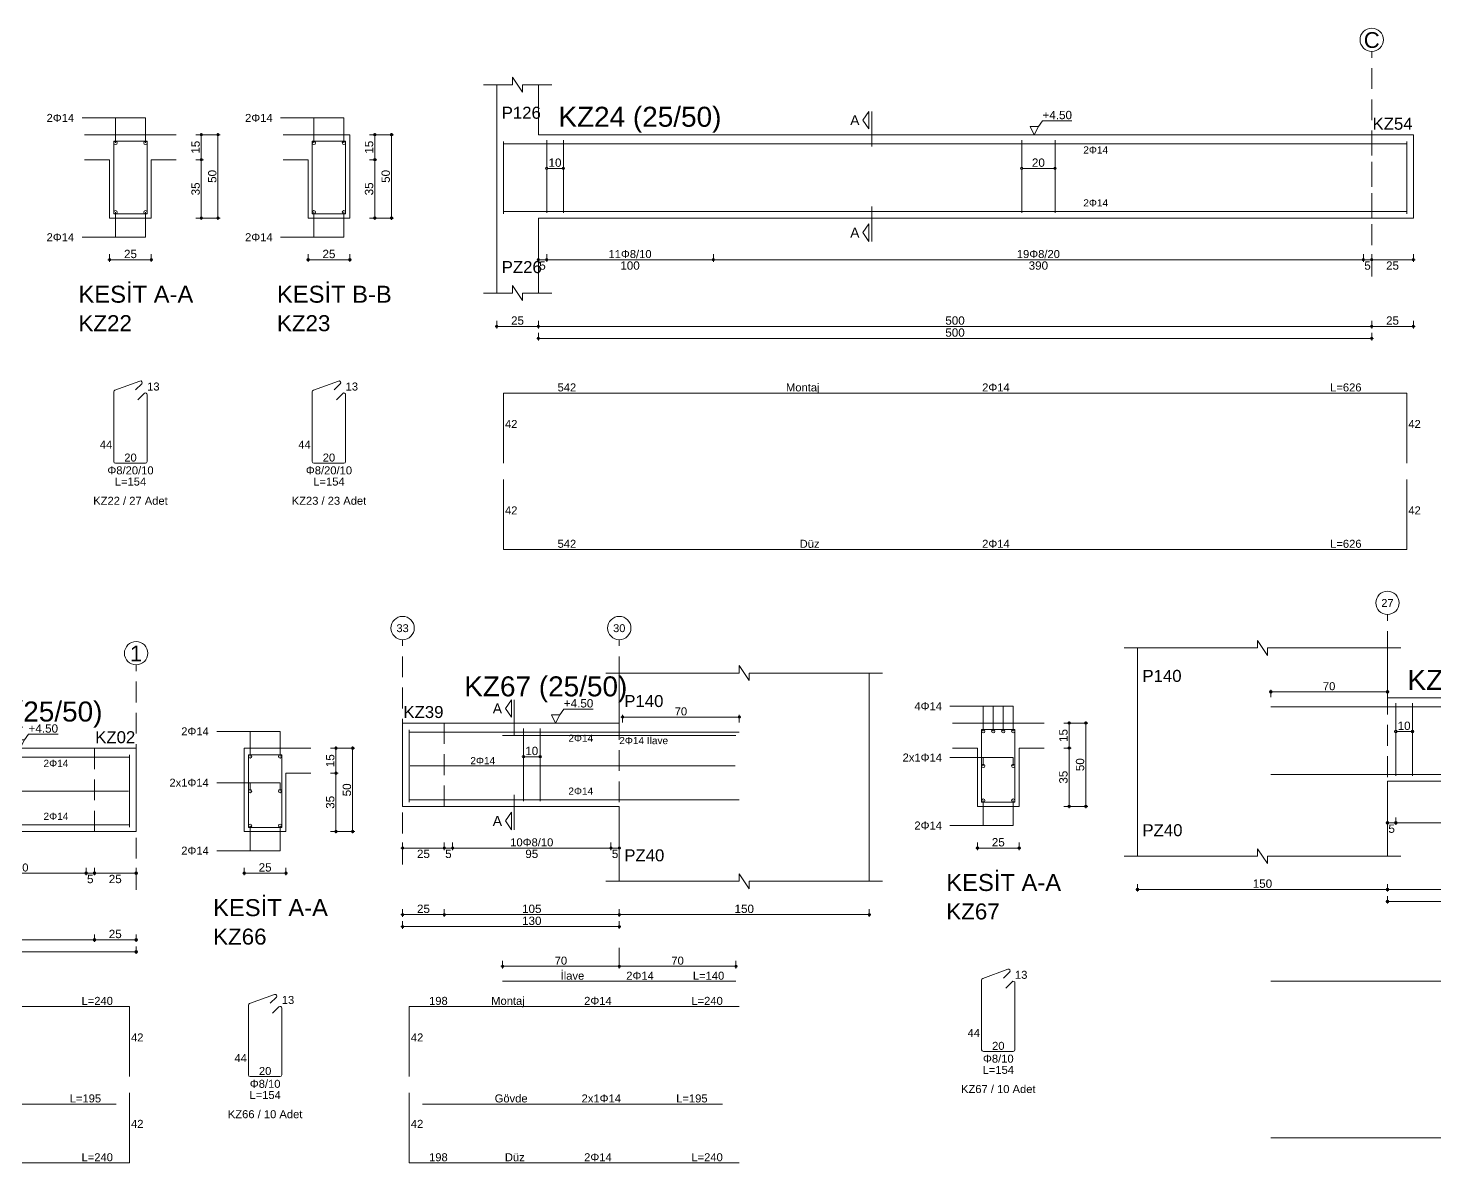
# Model space of a CAD drawing. Header units: millimetres. Extents: x 2232 to 85269, y -3593 to 5869.
# Drawn here: x 24919 to 26185, y -1397 to -375 of the extents above; entities that cross this region are included whole.
import ezdxf

# ---------------------------------------------------------------- set-up
doc = ezdxf.new("R2010")
doc.units = ezdxf.units.MM
doc.linetypes.add('DASHDOT2', pattern=[12.7, 6.35, -3.175, 0, -3.175])
doc.linetypes.add('DASHED4', pattern=[18.75, 12.5, -6.25])
doc.layers.add('aks', color=251, linetype='DASHDOT2', lineweight=35)
for name, color, linetype in [('Donatı Topl. Uzun. Yazısı', 7, 'Continuous'), ('Donatı Uz. Yazısı', 7, 'Continuous'), ('Donatı Yazısı', 7, 'Continuous'), ('Donatı Çizgisi', 7, 'Continuous'), ('Kiriş', 7, 'Continuous'), ('Standart', 7, 'Continuous'), ('Ölçülendirme', 7, 'Continuous')]:
    doc.layers.add(name, color=color, linetype=linetype)
doc.styles.add('arial_1_18', font='arial.ttf', dxfattribs={"height": 0.2})

# ---------------------------------------------------------------- blocks, each defined once
blk = doc.blocks.new('IDE212Entity7287')
at = {"layer": 'Donatı Çizgisi', "color": 5, "linetype": 'Continuous', "lineweight": 5}
for points in [[(13668.98, 2039.2), (13668.98, 2082.8)], [(13668.98, 2082.8), (13688.98, 2082.8)], [(13688.98, 2039.2), (13688.98, 2082.8)], [(13788.06, 2039.2), (13788.06, 2082.8)], [(13788.06, 2082.8), (13808.06, 2082.8)], [(13808.06, 2039.2), (13808.06, 2082.8)], [(13668.98, 2039.2), (13688.98, 2039.2)], [(13788.06, 2039.2), (13808.06, 2039.2)], [(13669.65, 1933.44), (13684.66, 1938.91)], [(13682.08, 1933.59), (13685.73, 1937.23)], [(13788.73, 1933.44), (13803.74, 1938.91)], [(13801.17, 1933.59), (13804.81, 1937.23)], [(13668.98, 1890.62), (13668.98, 1932.49)], [(13683.46, 1927.68), (13687.24, 1931.46)], [(13688.98, 1890.62), (13688.98, 1930.74)], [(13788.06, 1890.62), (13788.06, 1932.49)], [(13802.55, 1927.68), (13806.32, 1931.46)], [(13808.06, 1890.62), (13808.06, 1930.74)], [(13670, 1889.6), (13687.96, 1889.6)], [(13789.08, 1889.6), (13807.04, 1889.6)]]:
    blk.add_lwpolyline(points, dxfattribs=at)
for centre in [(13669.98, 2081.8), (13687.98, 2081.8), (13789.06, 2081.8), (13807.06, 2081.8), (13669.98, 2040.2), (13687.98, 2040.2), (13789.06, 2040.2), (13807.06, 2040.2)]:
    blk.add_circle(centre, 1, dxfattribs=at)
for centre, start, end in [((13670, 1932.49), 110, 180), ((13685, 1937.95), 315, 110), ((13789.08, 1932.49), 110, 180), ((13804.09, 1937.95), 315, 110), ((13687.96, 1930.74), 0, 135), ((13807.04, 1930.74), 0, 135), ((13670, 1890.62), 180, 270), ((13687.96, 1890.62), 270, 0), ((13789.08, 1890.62), 180, 270), ((13807.04, 1890.62), 270, 0)]:
    blk.add_arc(centre, 1.02, start, end, dxfattribs=at)
at = {"layer": 'Kiriş', "color": 1, "linetype": 'Continuous', "lineweight": 5}
for points in [[(13651.48, 2086.7), (13706.48, 2086.7)], [(13770.56, 2086.7), (13810.56, 2086.7)], [(13810.56, 2036.7), (13810.56, 2086.7)], [(13651.48, 2071.7), (13666.48, 2071.7)], [(13666.48, 2036.7), (13666.48, 2071.7)], [(13691.48, 2071.7), (13706.48, 2071.7)], [(13691.48, 2036.7), (13691.48, 2071.7)], [(13770.56, 2071.7), (13785.56, 2071.7)], [(13785.56, 2036.7), (13785.56, 2071.7)], [(13666.48, 2036.7), (13691.48, 2036.7)], [(13785.56, 2036.7), (13810.56, 2036.7)]]:
    blk.add_lwpolyline(points, dxfattribs=at)
at = {"layer": 'Ölçülendirme', "color": 1, "linetype": 'Continuous', "lineweight": 5}
for points in [[(13649.98, 2096.8), (13687.98, 2096.8)], [(13669.98, 2081.8), (13669.98, 2096.8)], [(13687.98, 2081.8), (13687.98, 2096.8)], [(13769.06, 2096.8), (13807.06, 2096.8)], [(13789.06, 2081.8), (13789.06, 2096.8)], [(13807.06, 2081.8), (13807.06, 2096.8)], [(13718.23, 2086.7), (13732.73, 2086.7)], [(13721.48, 2035.7), (13721.48, 2087.7)], [(13731.48, 2035.7), (13731.48, 2087.7)], [(13822.31, 2086.7), (13836.81, 2086.7)], [(13825.56, 2035.7), (13825.56, 2087.7)], [(13835.56, 2035.7), (13835.56, 2087.7)], [(13718.23, 2071.7), (13722.73, 2071.7)], [(13822.31, 2071.7), (13826.81, 2071.7)], [(13669.98, 2025.2), (13669.98, 2040.2)], [(13687.98, 2025.2), (13687.98, 2040.2)], [(13718.23, 2036.7), (13732.73, 2036.7)], [(13789.06, 2025.2), (13789.06, 2040.2)], [(13807.06, 2025.2), (13807.06, 2040.2)], [(13822.31, 2036.7), (13836.81, 2036.7)], [(13649.98, 2025.2), (13687.98, 2025.2)], [(13769.06, 2025.2), (13807.06, 2025.2)], [(13665.48, 2011.7), (13692.48, 2011.7)], [(13666.48, 2010.45), (13666.48, 2014.95)], [(13691.48, 2010.45), (13691.48, 2014.95)], [(13784.56, 2011.7), (13811.56, 2011.7)], [(13785.56, 2010.45), (13785.56, 2014.95)], [(13810.56, 2010.45), (13810.56, 2014.95)]]:
    blk.add_lwpolyline(points, dxfattribs=at)
for centre in [(13721.48, 2086.7), (13731.48, 2086.7), (13825.56, 2086.7), (13835.56, 2086.7), (13721.48, 2071.7), (13825.56, 2071.7), (13721.48, 2036.7), (13731.48, 2036.7), (13825.56, 2036.7), (13835.56, 2036.7), (13666.48, 2011.7), (13691.48, 2011.7), (13785.56, 2011.7), (13810.56, 2011.7)]:
    blk.add_circle(centre, 0.75, dxfattribs=at)
at = {"layer": 'Donatı Topl. Uzun. Yazısı', "color": 1, "linetype": 'Continuous', "lineweight": 5, "style": 'arial_1_18'}
for p in [(13669.56, 1876.16), (13788.65, 1876.16)]:
    blk.add_text('L=154', height=4.8, dxfattribs=at).set_placement(p)
at = {"layer": 'Donatı Uz. Yazısı', "color": 1, "linetype": 'Continuous', "lineweight": 5, "style": 'arial_1_18'}
for s, p in [('13', (13688.98, 1933.2)), ('13', (13808.06, 1933.2)), ('44', (13660.56, 1898.32)), ('44', (13779.64, 1898.32)), ('20', (13675.25, 1890.56)), ('20', (13794.33, 1890.56))]:
    blk.add_text(s, height=4.8, dxfattribs=at).set_placement(p)
at = {"layer": 'Donatı Yazısı', "color": 5, "linetype": 'Continuous', "lineweight": 5, "style": 'arial_1_18'}
for s, p in [('2Φ14', (13628.64, 2094.4)), ('2Φ14', (13747.73, 2094.4)), ('2Φ14', (13628.64, 2022.8)), ('2Φ14', (13747.73, 2022.8)), ('Φ8/20/10', (13665.12, 1882.88)), ('Φ8/20/10', (13784.2, 1882.88)), ('KZ22 / 27 Adet', (13656.61, 1864.64)), ('KZ23 / 23 Adet', (13775.7, 1864.64))]:
    blk.add_text(s, height=4.8, dxfattribs=at).set_placement(p)
at = {"layer": 'Kiriş', "color": 1, "linetype": 'Continuous', "lineweight": 5, "style": 'arial_1_18'}
for s, height, p in [('KESİT A-A', 10.2, (13647.78, 1985.9)), ('KESİT B-B', 10.2, (13766.86, 1985.9)), ('KZ22', 9.6, (13647.78, 1968.82)), ('KZ23', 9.6, (13766.86, 1968.82))]:
    blk.add_text(s, height=height, dxfattribs=at).set_placement(p)
at = {"layer": 'Ölçülendirme', "color": 1, "linetype": 'Continuous', "lineweight": 5, "style": 'arial_1_18'}
for s, p in [('15', (13720.52, 2075.32)), ('15', (13824.6, 2075.32)), ('50', (13730.52, 2057.82)), ('50', (13834.6, 2057.82)), ('35', (13720.52, 2050.32)), ('35', (13824.6, 2050.32))]:
    blk.add_text(s, height=5, rotation=90, dxfattribs=at).set_placement(p)
for p in [(13675.09, 2012.66), (13794.18, 2012.66)]:
    blk.add_text('25', height=5, dxfattribs=at).set_placement(p)
blk = doc.blocks.new('IDE212Entity7288')
at = {"layer": 'aks', "color": 30, "linetype": 'DASHED4', "lineweight": 5}
blk.add_lwpolyline([(14423.7, 2001.7), (14423.7, 2136.7)], dxfattribs=at)
at = {"layer": 'aks', "color": 1, "linetype": 'Continuous', "lineweight": 5}
blk.add_circle((14423.7, 2143.7), 7, dxfattribs=at)
at = {"layer": 'Donatı Çizgisi', "color": 5, "linetype": 'Continuous', "lineweight": 5}
for points in [[(13902.7, 2039.3), (13902.7, 2082.7)], [(13902.7, 2081.3), (14444.7, 2081.3)], [(13928.7, 2039.9), (13928.7, 2083.5)], [(13938.7, 2039.9), (13938.7, 2083.5)], [(14213.7, 2039.9), (14213.7, 2083.5)], [(14233.7, 2039.9), (14233.7, 2083.5)], [(14444.7, 2039.3), (14444.7, 2082.7)], [(14509.03, 2039.2), (14509.03, 2082.8)], [(14509.03, 2082.8), (14529.03, 2082.8)], [(14529.03, 2039.2), (14529.03, 2082.8)], [(13902.7, 2040.7), (14444.7, 2040.7)], [(14509.03, 2039.2), (14529.03, 2039.2)], [(14509.7, 1933.44), (14524.71, 1938.91)], [(14522.14, 1933.59), (14525.78, 1937.23)], [(13902.7, 1889.7), (13902.7, 1931.7)], [(13902.7, 1931.7), (14444.7, 1931.7)], [(14444.7, 1889.7), (14444.7, 1931.7)], [(14509.03, 1890.62), (14509.03, 1932.49)], [(14523.52, 1927.68), (14527.29, 1931.46)], [(14529.03, 1890.62), (14529.03, 1930.74)], [(14510.05, 1889.6), (14528.01, 1889.6)], [(13902.7, 1837.85), (13902.7, 1879.85)], [(14444.7, 1837.85), (14444.7, 1879.85)], [(13902.7, 1837.85), (14444.7, 1837.85)]]:
    blk.add_lwpolyline(points, dxfattribs=at)
for centre in [(14510.03, 2081.8), (14528.03, 2081.8), (14510.03, 2040.2), (14528.03, 2040.2)]:
    blk.add_circle(centre, 1, dxfattribs=at)
for centre, start, end in [((14510.05, 1932.49), 110, 180), ((14525.06, 1937.95), 315, 110), ((14528.01, 1930.74), 0, 135), ((14510.05, 1890.62), 180, 270), ((14528.01, 1890.62), 270, 0)]:
    blk.add_arc(centre, 1.02, start, end, dxfattribs=at)
at = {"layer": 'Kiriş', "color": 1, "linetype": 'Continuous', "lineweight": 5}
for points in [[(13908.2, 2116.7), (13908.2, 2121.2)], [(13914.2, 2112.2), (13908.2, 2121.2)], [(13890.7, 2116.7), (13908.2, 2116.7)], [(13898.7, 1991.7), (13898.7, 2116.7)], [(13914.2, 2112.2), (13914.2, 2116.7)], [(13914.2, 2116.7), (13931.7, 2116.7)], [(13923.7, 2086.7), (13923.7, 2116.7)], [(13923.7, 2086.7), (14448.7, 2086.7)], [(14448.7, 2036.7), (14448.7, 2086.7)], [(14491.53, 2086.7), (14546.53, 2086.7)], [(14491.53, 2071.7), (14506.53, 2071.7)], [(14506.53, 2036.7), (14506.53, 2071.7)], [(14531.53, 2071.7), (14546.53, 2071.7)], [(14531.53, 2036.7), (14531.53, 2071.7)], [(13923.7, 2036.7), (14448.7, 2036.7)], [(13923.7, 1991.7), (13923.7, 2036.7)], [(14506.53, 2036.7), (14531.53, 2036.7)], [(13914.2, 1987.2), (13908.2, 1996.2)], [(13908.2, 1991.7), (13908.2, 1996.2)], [(13890.7, 1991.7), (13908.2, 1991.7)], [(13914.2, 1991.7), (13931.7, 1991.7)], [(13914.2, 1987.2), (13914.2, 1991.7)]]:
    blk.add_lwpolyline(points, dxfattribs=at)
at = {"layer": 'Kiriş', "color": 1, "linetype": 'DASHED4', "lineweight": 5}
for points in [[(14423.7, 2036.7), (14423.7, 2086.7)], [(14448.7, 2036.7), (14448.7, 2086.7)]]:
    blk.add_lwpolyline(points, dxfattribs=at)
at = {"layer": 'Ölçülendirme', "color": 1, "linetype": 'Continuous', "lineweight": 5}
for points in [[(14118.45, 2095.45), (14121.95, 2100.7)], [(14121.95, 2090.2), (14118.45, 2095.45)], [(14121.95, 2090.2), (14121.95, 2100.7)], [(14123.7, 2079.7), (14123.7, 2100.7)], [(14223.7, 2091.7), (14226.2, 2095.03)], [(14226.2, 2095.03), (14243.87, 2095.03)], [(14490.03, 2096.8), (14528.03, 2096.8)], [(14510.03, 2081.8), (14510.03, 2096.8)], [(14528.03, 2081.8), (14528.03, 2096.8)], [(14221.2, 2086.7), (14218.7, 2091.7)], [(14218.7, 2091.7), (14223.7, 2091.7)], [(14223.7, 2091.7), (14221.2, 2086.7)], [(14221.2, 2086.7), (14221.2, 2086.7)], [(14558.28, 2086.7), (14572.78, 2086.7)], [(14561.53, 2035.7), (14561.53, 2087.7)], [(14571.53, 2035.7), (14571.53, 2087.7)], [(14558.28, 2071.7), (14562.78, 2071.7)], [(13928.7, 2066.5), (13938.7, 2066.5)], [(14213.7, 2066.5), (14233.7, 2066.5)], [(14123.7, 2022.7), (14123.7, 2043.7)], [(14510.03, 2025.2), (14510.03, 2040.2)], [(14528.03, 2025.2), (14528.03, 2040.2)], [(14558.28, 2036.7), (14572.78, 2036.7)], [(14118.45, 2027.95), (14121.95, 2033.2)], [(14121.95, 2022.7), (14118.45, 2027.95)], [(14121.95, 2022.7), (14121.95, 2033.2)], [(14490.03, 2025.2), (14528.03, 2025.2)], [(13922.7, 2011.7), (14449.7, 2011.7)], [(13923.7, 2010.45), (13923.7, 2014.95)], [(13928.7, 2010.45), (13928.7, 2014.95)], [(14028.7, 2010.45), (14028.7, 2014.95)], [(14418.7, 2010.45), (14418.7, 2014.95)], [(14423.7, 2010.45), (14423.7, 2014.95)], [(14448.7, 2010.45), (14448.7, 2014.95)], [(14505.53, 2011.7), (14532.53, 2011.7)], [(14506.53, 2010.45), (14506.53, 2014.95)], [(14531.53, 2010.45), (14531.53, 2014.95)], [(13897.7, 1971.7), (14449.7, 1971.7)], [(13898.7, 1970.45), (13898.7, 1974.95)], [(13923.7, 1970.45), (13923.7, 1974.95)], [(13923.7, 1963.25), (13923.7, 1967.75)], [(14423.7, 1970.45), (14423.7, 1974.95)], [(14423.7, 1963.25), (14423.7, 1967.75)], [(14448.7, 1970.45), (14448.7, 1974.95)], [(13922.7, 1964.5), (14424.7, 1964.5)]]:
    blk.add_lwpolyline(points, dxfattribs=at)
for centre in [(14561.53, 2086.7), (14571.53, 2086.7), (14561.53, 2071.7), (13928.7, 2066.5), (13938.7, 2066.5), (14213.7, 2066.5), (14233.7, 2066.5), (14561.53, 2036.7), (14571.53, 2036.7), (13923.7, 2011.7), (13928.7, 2011.7), (13928.7, 2011.7), (14028.7, 2011.7), (14028.7, 2011.7), (14418.7, 2011.7), (14418.7, 2011.7), (14423.7, 2011.7), (14423.7, 2011.7), (14448.7, 2011.7), (14506.53, 2011.7), (14531.53, 2011.7), (13898.7, 1971.7), (13923.7, 1971.7), (13923.7, 1971.7), (14423.7, 1971.7), (14423.7, 1971.7), (14448.7, 1971.7), (13923.7, 1964.5), (14423.7, 1964.5)]:
    blk.add_circle(centre, 0.75, dxfattribs=at)
at = {"layer": 'aks', "color": 1, "linetype": 'Continuous', "lineweight": 5, "style": 'arial_1_18'}
blk.add_text('C', height=9.45, dxfattribs=at).set_placement((14418.94, 2138.82))
at = {"layer": 'Donatı Topl. Uzun. Yazısı', "color": 1, "linetype": 'Continuous', "lineweight": 5, "style": 'arial_1_18'}
for s, p in [('L=626', (14398.76, 1932.66)), ('L=154', (14509.62, 1876.16)), ('L=626', (14398.76, 1838.81))]:
    blk.add_text(s, height=4.8, dxfattribs=at).set_placement(p)
at = {"layer": 'Donatı Uz. Yazısı', "color": 1, "linetype": 'Continuous', "lineweight": 5, "style": 'arial_1_18'}
for s, p in [('542', (13935.22, 1932.66)), ('13', (14529.03, 1933.2)), ('42', (13903.66, 1910.7)), ('42', (14445.66, 1910.7)), ('44', (14500.61, 1898.32)), ('20', (14515.3, 1890.56)), ('42', (13903.66, 1858.85)), ('42', (14445.66, 1858.85)), ('542', (13935.22, 1838.81))]:
    blk.add_text(s, height=4.8, dxfattribs=at).set_placement(p)
at = {"layer": 'Donatı Yazısı', "color": 5, "linetype": 'Continuous', "lineweight": 5, "style": 'arial_1_18'}
for s, p in [('2Φ14', (14468.7, 2094.4)), ('2Φ14', (14468.7, 2022.8)), ('2Φ14', (14189.96, 1932.66)), ('Φ8/20/10', (14505.17, 1882.88)), ('KZ24 / 30 Adet', (14496.66, 1864.64)), ('2Φ14', (14189.96, 1838.81))]:
    blk.add_text(s, height=4.8, dxfattribs=at).set_placement(p)
for p in [(14250.66, 2075.42), (14250.66, 2043.66)]:
    blk.add_text('2Φ14', height=4.32, rotation=360, dxfattribs=at).set_placement(p)
at = {"layer": 'Donatı Yazısı', "color": 1, "linetype": 'Continuous', "lineweight": 5, "style": 'arial_1_18'}
for s, p in [('Montaj', (14072.27, 1932.66)), ('Düz', (14080.48, 1838.81))]:
    blk.add_text(s, height=4.8, dxfattribs=at).set_placement(p)
at = {"layer": 'Kiriş', "color": 1, "linetype": 'Continuous', "lineweight": 5, "style": 'arial_1_18'}
for s, height, p in [('P126', 7.2, (13901.7, 2096.3)), ('KZ24 (25/50)', 12, (13935.7, 2091.5)), ('KZ54', 7.2, (14424.18, 2089.7)), ('PZ26', 7.2, (13901.7, 2003.7)), ('KESİT A-A', 10.2, (14487.83, 1985.9)), ('KZ24', 9.6, (14487.83, 1968.82))]:
    blk.add_text(s, height=height, dxfattribs=at).set_placement(p)
at = {"layer": 'Ölçülendirme', "color": 1, "linetype": 'Continuous', "lineweight": 5, "style": 'arial_1_18'}
for s, height, p in [('A', 5.95, (14110.81, 2092.48)), ('+4.50', 5, (14226.2, 2096.03)), ('A', 5.95, (14110.81, 2024.98)), ('25', 5, (14515.15, 2012.66)), ('5', 5, (13924.26, 2005.7)), ('100', 5, (13972.87, 2005.7)), ('390', 5, (14217.87, 2005.7)), ('5', 5, (14419.26, 2005.7)), ('25', 5, (14432.31, 2005.7)), ('25', 5, (13907.31, 1972.7)), ('500', 5, (14167.87, 1972.7)), ('25', 5, (14432.31, 1972.7)), ('500', 5, (14167.87, 1965.5))]:
    blk.add_text(s, height=height, dxfattribs=at).set_placement(p)
for s, rotation, p in [('15', 90, (14560.57, 2075.32)), ('10', 360, (13929.81, 2067.46)), ('20', 360, (14219.81, 2067.46)), ('50', 90, (14570.57, 2057.82)), ('35', 90, (14560.57, 2050.32))]:
    blk.add_text(s, height=5, rotation=rotation, dxfattribs=at).set_placement(p)
at = {"layer": 'Ölçülendirme', "color": 5, "linetype": 'Continuous', "lineweight": 5, "style": 'arial_1_18'}
for s, p in [('11Φ8/10', (13965.77, 2012.7)), ('19Φ8/20', (14210.77, 2012.7))]:
    blk.add_text(s, height=4.8, dxfattribs=at).set_placement(p)
blk = doc.blocks.new('IDE212Entity7318')
at = {"layer": 'aks', "color": 30, "linetype": 'DASHED4', "lineweight": 5}
for points in [[(13552.34, 1633.55), (13552.34, 1768.55)], [(13682.34, 1633.55), (13682.34, 1768.55)]]:
    blk.add_lwpolyline(points, dxfattribs=at)
at = {"layer": 'aks', "color": 1, "linetype": 'Continuous', "lineweight": 5}
for centre in [(13552.34, 1775.55), (13682.34, 1775.55)]:
    blk.add_circle(centre, 7, dxfattribs=at)
at = {"layer": 'Donatı Çizgisi', "color": 5, "linetype": 'Continuous', "lineweight": 5}
for points in [[(13599.84, 1671.75), (13599.84, 1715.35)], [(13609.84, 1671.75), (13609.84, 1715.35)], [(13678.34, 1671.15), (13678.34, 1714.55)], [(13749.76, 1671.05), (13749.76, 1714.65)], [(13749.76, 1714.65), (13769.76, 1714.65)], [(13769.76, 1671.05), (13769.76, 1714.65)], [(13480.34, 1713.15), (13678.34, 1713.15)], [(13482.84, 1692.85), (13677.84, 1692.85)], [(13480.34, 1672.55), (13678.34, 1672.55)], [(13749.76, 1671.05), (13769.76, 1671.05)], [(13750.43, 1565.29), (13765.44, 1570.76)], [(13480.34, 1563.55), (13678.34, 1563.55)], [(13678.34, 1521.55), (13678.34, 1563.55)], [(13749.76, 1522.47), (13749.76, 1564.34)], [(13762.86, 1565.44), (13766.51, 1569.08)], [(13764.24, 1559.53), (13768.02, 1563.31)], [(13769.76, 1522.47), (13769.76, 1562.59)], [(13750.78, 1521.45), (13768.74, 1521.45)], [(13678.34, 1469.7), (13678.34, 1511.7)], [(13490.34, 1505), (13670.34, 1505)], [(13480.34, 1469.7), (13678.34, 1469.7)]]:
    blk.add_lwpolyline(points, dxfattribs=at)
for centre in [(13750.76, 1713.65), (13768.76, 1713.65), (13750.76, 1692.85), (13768.76, 1692.85), (13750.76, 1672.05), (13768.76, 1672.05)]:
    blk.add_circle(centre, 1, dxfattribs=at)
for centre, start, end in [((13765.78, 1569.8), 315, 110), ((13750.78, 1564.34), 110, 180), ((13768.74, 1562.59), 0, 135), ((13750.78, 1522.47), 180, 270), ((13768.74, 1522.47), 270, 0)]:
    blk.add_arc(centre, 1.02, start, end, dxfattribs=at)
at = {"layer": 'Kiriş', "color": 1, "linetype": 'Continuous', "lineweight": 5}
for points in [[(13389.34, 1748.55), (13471.84, 1748.55)], [(13397.34, 1623.55), (13397.34, 1748.55)], [(13471.84, 1748.55), (13471.84, 1753.05)], [(13477.84, 1744.05), (13471.84, 1753.05)], [(13477.84, 1744.05), (13477.84, 1748.55)], [(13477.84, 1748.55), (13560.34, 1748.55)], [(13552.34, 1718.55), (13552.34, 1748.55)], [(13552.34, 1718.55), (13682.34, 1718.55)], [(13682.34, 1668.55), (13682.34, 1718.55)], [(13747.26, 1668.55), (13747.26, 1718.55)], [(13747.26, 1718.55), (13787.26, 1718.55)], [(13772.26, 1703.55), (13787.26, 1703.55)], [(13772.26, 1668.55), (13772.26, 1703.55)], [(13552.34, 1668.55), (13682.34, 1668.55)], [(13552.34, 1623.55), (13552.34, 1668.55)], [(13747.26, 1668.55), (13772.26, 1668.55)], [(13389.34, 1623.55), (13471.84, 1623.55)], [(13477.84, 1619.05), (13471.84, 1628.05)], [(13471.84, 1623.55), (13471.84, 1628.05)], [(13477.84, 1623.55), (13560.34, 1623.55)], [(13477.84, 1619.05), (13477.84, 1623.55)]]:
    blk.add_lwpolyline(points, dxfattribs=at)
at = {"layer": 'Kiriş', "color": 1, "linetype": 'DASHED4', "lineweight": 5}
for points in [[(13657.34, 1668.55), (13657.34, 1718.55)], [(13682.34, 1668.55), (13682.34, 1718.55)]]:
    blk.add_lwpolyline(points, dxfattribs=at)
at = {"layer": 'Ölçülendirme', "color": 1, "linetype": 'Continuous', "lineweight": 5}
for points in [[(13589.09, 1727.3), (13592.59, 1732.55)], [(13592.59, 1722.05), (13592.59, 1732.55)], [(13594.34, 1711.55), (13594.34, 1732.55)], [(13479.34, 1722.15), (13551.34, 1722.15)], [(13480.34, 1718.9), (13480.34, 1723.4)], [(13550.34, 1718.9), (13550.34, 1723.4)], [(13592.59, 1722.05), (13589.09, 1727.3)], [(13612.84, 1718.55), (13610.34, 1723.55)], [(13610.34, 1723.55), (13615.34, 1723.55)], [(13615.34, 1723.55), (13612.84, 1718.55)], [(13615.34, 1723.55), (13617.84, 1726.88)], [(13617.84, 1726.88), (13635.52, 1726.88)], [(13730.76, 1728.65), (13768.76, 1728.65)], [(13750.76, 1713.65), (13750.76, 1728.65)], [(13768.76, 1713.65), (13768.76, 1728.65)], [(13612.84, 1718.55), (13612.84, 1718.55)], [(13799.01, 1718.55), (13813.51, 1718.55)], [(13802.26, 1667.55), (13802.26, 1719.55)], [(13812.26, 1667.55), (13812.26, 1719.55)], [(13599.84, 1698.35), (13609.84, 1698.35)], [(13730.76, 1697.85), (13768.76, 1697.85)], [(13750.76, 1692.85), (13750.76, 1697.85)], [(13768.76, 1692.85), (13768.76, 1697.85)], [(13799.01, 1703.55), (13803.51, 1703.55)], [(13594.34, 1654.55), (13594.34, 1675.55)], [(13750.76, 1657.05), (13750.76, 1672.05)], [(13768.76, 1657.05), (13768.76, 1672.05)], [(13589.09, 1659.8), (13592.59, 1665.05)], [(13592.59, 1654.55), (13592.59, 1665.05)], [(13799.01, 1668.55), (13813.51, 1668.55)], [(13592.59, 1654.55), (13589.09, 1659.8)], [(13730.76, 1657.05), (13768.76, 1657.05)], [(13552.34, 1642.3), (13552.34, 1646.8)], [(13557.34, 1642.3), (13557.34, 1646.8)], [(13652.34, 1642.3), (13652.34, 1646.8)], [(13657.34, 1642.3), (13657.34, 1646.8)], [(13682.34, 1642.3), (13682.34, 1646.8)], [(13747.26, 1642.3), (13747.26, 1646.8)], [(13772.26, 1642.3), (13772.26, 1646.8)], [(13551.34, 1643.55), (13683.34, 1643.55)], [(13746.26, 1643.55), (13773.26, 1643.55)], [(13397.34, 1602.3), (13397.34, 1606.8)], [(13552.34, 1602.3), (13552.34, 1606.8)], [(13657.34, 1602.3), (13657.34, 1606.8)], [(13682.34, 1602.3), (13682.34, 1606.8)], [(13396.34, 1603.55), (13683.34, 1603.55)], [(13551.34, 1596.35), (13683.34, 1596.35)], [(13552.34, 1595.1), (13552.34, 1599.6)], [(13682.34, 1595.1), (13682.34, 1599.6)]]:
    blk.add_lwpolyline(points, dxfattribs=at)
for centre in [(13480.34, 1722.15), (13550.34, 1722.15), (13802.26, 1718.55), (13812.26, 1718.55), (13599.84, 1698.35), (13609.84, 1698.35), (13802.26, 1703.55), (13802.26, 1668.55), (13812.26, 1668.55), (13552.34, 1643.55), (13557.34, 1643.55), (13557.34, 1643.55), (13652.34, 1643.55), (13652.34, 1643.55), (13657.34, 1643.55), (13657.34, 1643.55), (13682.34, 1643.55), (13747.26, 1643.55), (13772.26, 1643.55), (13397.34, 1603.55), (13552.34, 1603.55), (13552.34, 1603.55), (13657.34, 1603.55), (13657.34, 1603.55), (13682.34, 1603.55), (13552.34, 1596.35), (13682.34, 1596.35)]:
    blk.add_circle(centre, 0.75, dxfattribs=at)
at = {"layer": 'aks', "color": 1, "linetype": 'Continuous', "lineweight": 5, "style": 'arial_1_18'}
for s, p in [('3', (13548.67, 1770.67)), ('1', (13678.67, 1770.67))]:
    blk.add_text(s, height=9.45, dxfattribs=at).set_placement(p)
at = {"layer": 'Donatı Topl. Uzun. Yazısı', "color": 1, "linetype": 'Continuous', "lineweight": 5, "style": 'arial_1_18'}
for s, p in [('L=240', (13649.61, 1564.51)), ('L=195', (13642.51, 1505.96)), ('L=154', (13750.34, 1508.01)), ('L=240', (13649.61, 1470.66))]:
    blk.add_text(s, height=4.8, dxfattribs=at).set_placement(p)
at = {"layer": 'Donatı Uz. Yazısı', "color": 1, "linetype": 'Continuous', "lineweight": 5, "style": 'arial_1_18'}
for s, p in [('13', (13769.76, 1565.05)), ('198', (13492.22, 1564.51)), ('42', (13679.3, 1542.55)), ('44', (13741.34, 1530.17)), ('20', (13756.03, 1522.41)), ('42', (13679.3, 1490.7)), ('198', (13492.22, 1470.66))]:
    blk.add_text(s, height=4.8, dxfattribs=at).set_placement(p)
at = {"layer": 'Donatı Yazısı', "color": 5, "linetype": 'Continuous', "lineweight": 5, "style": 'arial_1_18'}
for s, p in [('2Φ14', (13709.43, 1726.25)), ('2x1Φ14', (13702.34, 1695.45)), ('2Φ14', (13709.43, 1654.65)), ('2Φ14', (13585.28, 1564.51)), ('Φ8/10', (13750.56, 1514.73)), ('2x1Φ14', (13585.74, 1505.96)), ('KZ66 / 10 Adet', (13737.39, 1496.49)), ('2Φ14', (13585.28, 1470.66))]:
    blk.add_text(s, height=4.8, dxfattribs=at).set_placement(p)
for p in [(13626.8, 1707.27), (13568, 1693.81), (13626.8, 1675.51)]:
    blk.add_text('2Φ14', height=4.32, rotation=360, dxfattribs=at).set_placement(p)
at = {"layer": 'Donatı Yazısı', "color": 1, "linetype": 'Continuous', "lineweight": 5, "style": 'arial_1_18'}
for s, p in [('Montaj', (13529.51, 1564.51)), ('Gövde', (13533.59, 1505.96)), ('Düz', (13537.72, 1470.66))]:
    blk.add_text(s, height=4.8, dxfattribs=at).set_placement(p)
at = {"layer": 'Kiriş', "color": 1, "linetype": 'Continuous', "lineweight": 5, "style": 'arial_1_18'}
for s, height, p in [('KZ66 (25/50)', 12, (13564.34, 1734.55)), ('P139', 7.2, (13400.34, 1728.15)), ('KZ02', 7.2, (13657.82, 1721.55)), ('PZ39', 7.2, (13400.34, 1635.55)), ('KESİT A-A', 10.2, (13728.56, 1617.75)), ('KZ66', 9.6, (13728.56, 1600.67))]:
    blk.add_text(s, height=height, dxfattribs=at).set_placement(p)
at = {"layer": 'Ölçülendirme', "color": 1, "linetype": 'Continuous', "lineweight": 5, "style": 'arial_1_18'}
for s, height, p in [('A', 5.95, (13581.45, 1724.33)), ('+4.50', 5, (13617.84, 1727.88)), ('70', 4.8, (13511.61, 1723.15)), ('A', 5.95, (13581.45, 1656.83)), ('25', 5, (13755.87, 1644.51)), ('5', 5, (13552.9, 1637.55)), ('95', 5, (13600.96, 1637.55)), ('5', 5, (13652.9, 1637.55)), ('25', 5, (13665.96, 1637.55)), ('155', 5, (13469.01, 1604.55)), ('105', 5, (13599.01, 1604.55)), ('25', 5, (13665.96, 1604.55)), ('130', 5, (13599.01, 1597.35))]:
    blk.add_text(s, height=height, dxfattribs=at).set_placement(p)
for s, rotation, p in [('15', 90, (13801.3, 1707.17)), ('10', 360, (13600.96, 1699.31)), ('50', 90, (13811.3, 1689.67)), ('35', 90, (13801.3, 1682.17))]:
    blk.add_text(s, height=5, rotation=rotation, dxfattribs=at).set_placement(p)
at = {"layer": 'Ölçülendirme', "color": 5, "linetype": 'Continuous', "lineweight": 5, "style": 'arial_1_18'}
blk.add_text('10Φ8/10', height=4.8, dxfattribs=at).set_placement((13591.91, 1644.55))
blk = doc.blocks.new('IDE212Entity7319')
at = {"layer": 'aks', "color": 30, "linetype": 'DASHED4', "lineweight": 5}
for points in [[(13842.24, 1648.65), (13842.24, 1783.65)], [(13972.24, 1648.65), (13972.24, 1783.65)], [(13972.24, 1587.65), (13972.24, 1598.65)]]:
    blk.add_lwpolyline(points, dxfattribs=at)
at = {"layer": 'aks', "color": 1, "linetype": 'Continuous', "lineweight": 5}
for centre in [(13842.24, 1790.65), (13972.24, 1790.65)]:
    blk.add_circle(centre, 7, dxfattribs=at)
at = {"layer": 'Donatı Çizgisi', "color": 5, "linetype": 'Continuous', "lineweight": 5}
for points in [[(13914.74, 1686.85), (13914.74, 1730.45)], [(13924.74, 1686.85), (13924.74, 1730.45)], [(13846.24, 1686.25), (13846.24, 1729.65)], [(13846.24, 1728.25), (14044.24, 1728.25)], [(13902.24, 1726.25), (14042.24, 1726.25)], [(14189.66, 1686.15), (14189.66, 1729.75)], [(14189.66, 1729.75), (14209.66, 1729.75)], [(14209.66, 1686.15), (14209.66, 1729.75)], [(13846.74, 1707.95), (14041.74, 1707.95)], [(13846.24, 1687.65), (14044.24, 1687.65)], [(14189.66, 1686.15), (14209.66, 1686.15)], [(13902.24, 1578.65), (14042.24, 1578.65)], [(14189.66, 1537.57), (14189.66, 1579.44)], [(14190.33, 1580.39), (14205.33, 1585.86)], [(14202.76, 1580.54), (14206.4, 1584.18)], [(14204.14, 1574.63), (14207.92, 1578.41)], [(14209.66, 1537.57), (14209.66, 1577.69)], [(13846.24, 1521.55), (13846.24, 1563.55)], [(13846.24, 1563.55), (14044.24, 1563.55)], [(14190.68, 1536.55), (14208.64, 1536.55)], [(13846.24, 1469.7), (13846.24, 1511.7)], [(13854.24, 1505), (14034.24, 1505)], [(13846.24, 1469.7), (14044.24, 1469.7)]]:
    blk.add_lwpolyline(points, dxfattribs=at)
for centre in [(14190.66, 1728.75), (14196.66, 1728.75), (14202.66, 1728.75), (14208.66, 1728.75), (14190.66, 1707.95), (14208.66, 1707.95), (14190.66, 1687.15), (14208.66, 1687.15)]:
    blk.add_circle(centre, 1, dxfattribs=at)
for centre, start, end in [((14190.68, 1579.44), 110, 180), ((14205.68, 1584.9), 315, 110), ((14208.64, 1577.69), 0, 135), ((14190.68, 1537.57), 180, 270), ((14208.64, 1537.57), 270, 0)]:
    blk.add_arc(centre, 1.02, start, end, dxfattribs=at)
at = {"layer": 'Kiriş', "color": 1, "linetype": 'Continuous', "lineweight": 5}
for points in [[(14044.24, 1763.65), (14044.24, 1768.15)], [(14050.24, 1759.15), (14044.24, 1768.15)], [(13964.24, 1763.65), (14044.24, 1763.65)], [(13972.24, 1733.65), (13972.24, 1763.65)], [(14050.24, 1759.15), (14050.24, 1763.65)], [(14050.24, 1763.65), (14130.24, 1763.65)], [(14122.24, 1638.65), (14122.24, 1763.65)], [(13842.24, 1683.65), (13842.24, 1733.65)], [(13842.24, 1733.65), (13972.24, 1733.65)], [(14172.16, 1733.65), (14227.16, 1733.65)], [(14172.16, 1718.65), (14187.16, 1718.65)], [(14187.16, 1683.65), (14187.16, 1718.65)], [(14212.16, 1718.65), (14227.16, 1718.65)], [(14212.16, 1683.65), (14212.16, 1718.65)], [(13842.24, 1683.65), (13972.24, 1683.65)], [(13972.24, 1638.65), (13972.24, 1683.65)], [(14187.16, 1683.65), (14212.16, 1683.65)], [(13964.24, 1638.65), (14044.24, 1638.65)], [(14050.24, 1634.15), (14044.24, 1643.15)], [(14044.24, 1638.65), (14044.24, 1643.15)], [(14050.24, 1638.65), (14130.24, 1638.65)], [(14050.24, 1634.15), (14050.24, 1638.65)]]:
    blk.add_lwpolyline(points, dxfattribs=at)
at = {"layer": 'Kiriş', "color": 1, "linetype": 'DASHED4', "lineweight": 5}
for points in [[(13842.24, 1683.65), (13842.24, 1733.65)], [(13867.24, 1683.65), (13867.24, 1733.65)]]:
    blk.add_lwpolyline(points, dxfattribs=at)
at = {"layer": 'Ölçülendirme', "color": 1, "linetype": 'Continuous', "lineweight": 5}
for points in [[(13903.99, 1742.4), (13907.49, 1747.65)], [(13907.49, 1737.15), (13907.49, 1747.65)], [(13909.24, 1726.65), (13909.24, 1747.65)], [(13907.49, 1737.15), (13903.99, 1742.4)], [(13936.49, 1738.65), (13938.99, 1741.98)], [(13938.99, 1741.98), (13956.66, 1741.98)], [(14170.66, 1743.75), (14208.66, 1743.75)], [(14190.66, 1728.75), (14190.66, 1743.75)], [(14196.66, 1728.75), (14196.66, 1743.75)], [(14202.66, 1728.75), (14202.66, 1743.75)], [(14208.66, 1728.75), (14208.66, 1743.75)], [(13933.99, 1733.65), (13931.49, 1738.65)], [(13931.49, 1738.65), (13936.49, 1738.65)], [(13936.49, 1738.65), (13933.99, 1733.65)], [(13933.99, 1733.65), (13933.99, 1733.65)], [(13973.24, 1737.25), (14045.24, 1737.25)], [(13974.24, 1734), (13974.24, 1738.5)], [(14044.24, 1734), (14044.24, 1738.5)], [(14238.91, 1733.65), (14253.41, 1733.65)], [(14242.16, 1682.65), (14242.16, 1734.65)], [(14252.16, 1682.65), (14252.16, 1734.65)], [(13914.74, 1713.45), (13924.74, 1713.45)], [(14238.91, 1718.65), (14243.41, 1718.65)], [(14170.66, 1712.95), (14208.66, 1712.95)], [(14190.66, 1707.95), (14190.66, 1712.95)], [(14208.66, 1707.95), (14208.66, 1712.95)], [(13909.24, 1669.65), (13909.24, 1690.65)], [(13903.99, 1674.9), (13907.49, 1680.15)], [(13907.49, 1669.65), (13907.49, 1680.15)], [(14190.66, 1672.15), (14190.66, 1687.15)], [(14208.66, 1672.15), (14208.66, 1687.15)], [(14238.91, 1683.65), (14253.41, 1683.65)], [(13907.49, 1669.65), (13903.99, 1674.9)], [(14170.66, 1672.15), (14208.66, 1672.15)], [(13841.24, 1658.65), (13973.24, 1658.65)], [(13842.24, 1657.4), (13842.24, 1661.9)], [(13867.24, 1657.4), (13867.24, 1661.9)], [(13872.24, 1657.4), (13872.24, 1661.9)], [(13967.24, 1657.4), (13967.24, 1661.9)], [(13972.24, 1657.4), (13972.24, 1661.9)], [(14186.16, 1658.65), (14213.16, 1658.65)], [(14187.16, 1657.4), (14187.16, 1661.9)], [(14212.16, 1657.4), (14212.16, 1661.9)], [(13842.24, 1617.4), (13842.24, 1621.9)], [(13867.24, 1617.4), (13867.24, 1621.9)], [(13972.24, 1617.4), (13972.24, 1621.9)], [(14122.24, 1617.4), (14122.24, 1621.9)], [(13841.24, 1618.65), (14123.24, 1618.65)], [(13842.24, 1610.2), (13842.24, 1614.7)], [(13972.24, 1610.2), (13972.24, 1614.7)], [(13841.24, 1611.45), (13973.24, 1611.45)], [(13901.24, 1587.65), (13973.24, 1587.65)], [(13902.24, 1586.4), (13902.24, 1590.9)], [(13971.24, 1587.65), (14043.24, 1587.65)], [(13972.24, 1586.4), (13972.24, 1590.9)], [(13972.24, 1586.4), (13972.24, 1590.9)], [(14042.24, 1586.4), (14042.24, 1590.9)]]:
    blk.add_lwpolyline(points, dxfattribs=at)
for centre in [(13974.24, 1737.25), (14044.24, 1737.25), (14242.16, 1733.65), (14252.16, 1733.65), (13914.74, 1713.45), (13924.74, 1713.45), (14242.16, 1718.65), (14242.16, 1683.65), (14252.16, 1683.65), (13842.24, 1658.65), (13867.24, 1658.65), (13867.24, 1658.65), (13872.24, 1658.65), (13872.24, 1658.65), (13967.24, 1658.65), (13967.24, 1658.65), (13972.24, 1658.65), (14187.16, 1658.65), (14212.16, 1658.65), (13842.24, 1618.65), (13842.24, 1611.45), (13867.24, 1618.65), (13867.24, 1618.65), (13972.24, 1618.65), (13972.24, 1618.65), (13972.24, 1611.45), (14122.24, 1618.65), (13902.24, 1587.65), (13972.24, 1587.65), (13972.24, 1587.65), (14042.24, 1587.65)]:
    blk.add_circle(centre, 0.75, dxfattribs=at)
at = {"layer": 'aks', "color": 1, "linetype": 'Continuous', "lineweight": 5, "style": 'arial_1_18'}
for s, p in [('33', (13838.57, 1788.21)), ('30', (13968.57, 1788.21))]:
    blk.add_text(s, height=4.725, dxfattribs=at).set_placement(p)
at = {"layer": 'Donatı Topl. Uzun. Yazısı', "color": 1, "linetype": 'Continuous', "lineweight": 5, "style": 'arial_1_18'}
for s, p in [('L=140', (14016.41, 1579.61)), ('L=240', (14015.51, 1564.51)), ('L=154', (14190.24, 1523.11)), ('L=195', (14006.41, 1505.96)), ('L=240', (14015.51, 1470.66))]:
    blk.add_text(s, height=4.8, dxfattribs=at).set_placement(p)
at = {"layer": 'Donatı Uz. Yazısı', "color": 1, "linetype": 'Continuous', "lineweight": 5, "style": 'arial_1_18'}
for s, p in [('13', (14209.66, 1580.15)), ('198', (13858.12, 1564.51)), ('42', (13847.2, 1542.55)), ('44', (14181.24, 1545.27)), ('20', (14195.93, 1537.51)), ('42', (13847.2, 1490.7)), ('198', (13858.12, 1470.66))]:
    blk.add_text(s, height=4.8, dxfattribs=at).set_placement(p)
at = {"layer": 'Donatı Yazısı', "color": 5, "linetype": 'Continuous', "lineweight": 5, "style": 'arial_1_18'}
for s, height, p in [('4Φ14', 4.8, (14149.32, 1741.35)), ('2Φ14 İlave', 4.32, (13972.24, 1720.97)), ('2x1Φ14', 4.8, (14142.24, 1710.55)), ('2Φ14', 4.8, (14149.32, 1669.75)), ('2Φ14', 4.8, (13976.44, 1579.61)), ('2Φ14', 4.8, (13951.18, 1564.51)), ('Φ8/10', 4.8, (14190.46, 1529.83)), ('2x1Φ14', 4.8, (13949.64, 1505.96)), ('KZ67 / 10 Adet', 4.8, (14177.29, 1511.59)), ('2Φ14', 4.8, (13951.18, 1470.66))]:
    blk.add_text(s, height=height, dxfattribs=at).set_placement(p)
for p in [(13941.7, 1722.37), (13882.9, 1708.91), (13941.7, 1690.61)]:
    blk.add_text('2Φ14', height=4.32, rotation=360, dxfattribs=at).set_placement(p)
at = {"layer": 'Donatı Yazısı', "color": 1, "linetype": 'Continuous', "lineweight": 5, "style": 'arial_1_18'}
for s, p in [('İlave', (13937.07, 1579.61)), ('Montaj', (13895.41, 1564.51)), ('Gövde', (13897.48, 1505.96)), ('Düz', (13903.62, 1470.66))]:
    blk.add_text(s, height=4.8, dxfattribs=at).set_placement(p)
at = {"layer": 'Kiriş', "color": 1, "linetype": 'Continuous', "lineweight": 5, "style": 'arial_1_18'}
for s, height, p in [('KZ67 (25/50)', 12, (13879.24, 1749.65)), ('P140', 7.2, (13975.24, 1743.25)), ('KZ39', 7.2, (13842.72, 1736.65)), ('PZ40', 7.2, (13975.24, 1650.65)), ('KESİT A-A', 10.2, (14168.46, 1632.85)), ('KZ67', 9.6, (14168.46, 1615.77))]:
    blk.add_text(s, height=height, dxfattribs=at).set_placement(p)
at = {"layer": 'Ölçülendirme', "color": 1, "linetype": 'Continuous', "lineweight": 5, "style": 'arial_1_18'}
for s, height, p in [('+4.50', 5, (13938.99, 1742.98)), ('A', 5.95, (13896.35, 1739.43)), ('70', 4.8, (14005.51, 1738.25)), ('A', 5.95, (13896.35, 1671.93)), ('25', 5, (14195.77, 1659.61)), ('25', 5, (13850.85, 1652.65)), ('5', 5, (13867.8, 1652.65)), ('95', 5, (13915.85, 1652.65)), ('5', 5, (13967.8, 1652.65)), ('25', 5, (13850.85, 1619.65)), ('105', 5, (13913.91, 1619.65)), ('150', 5, (14041.41, 1619.65)), ('130', 5, (13913.91, 1612.45))]:
    blk.add_text(s, height=height, dxfattribs=at).set_placement(p)
for s, rotation, p in [('15', 90, (14241.2, 1722.27)), ('10', 360, (13915.85, 1714.41)), ('50', 90, (14251.2, 1704.77)), ('35', 90, (14241.2, 1697.27))]:
    blk.add_text(s, height=5, rotation=rotation, dxfattribs=at).set_placement(p)
at = {"layer": 'Ölçülendirme', "color": 5, "linetype": 'Continuous', "lineweight": 5, "style": 'arial_1_18'}
for s, p in [('10Φ8/10', (13906.81, 1659.65)), ('70', (13933.51, 1588.65)), ('70', (14003.51, 1588.65))]:
    blk.add_text(s, height=4.8, dxfattribs=at).set_placement(p)
blk = doc.blocks.new('IDE212Entity7320')
at = {"layer": 'aks', "color": 30, "linetype": 'DASHED4', "lineweight": 5}
blk.add_lwpolyline([(14433.14, 1663.75), (14433.14, 1798.75)], dxfattribs=at)
at = {"layer": 'aks', "color": 1, "linetype": 'Continuous', "lineweight": 5}
blk.add_circle((14433.14, 1805.75), 7, dxfattribs=at)
at = {"layer": 'Donatı Çizgisi', "color": 5, "linetype": 'Continuous', "lineweight": 5}
for points in [[(14363.14, 1743.35), (15408.14, 1743.35)], [(14438.14, 1701.95), (14438.14, 1745.55)], [(14448.14, 1701.95), (14448.14, 1745.55)], [(14363.14, 1702.75), (15408.14, 1702.75)], [(14363.14, 1578.65), (15408.14, 1578.65)], [(14363.14, 1484.8), (14853.14, 1484.8)]]:
    blk.add_lwpolyline(points, dxfattribs=at)
at = {"layer": 'Kiriş', "color": 1, "linetype": 'Continuous', "lineweight": 5}
for points in [[(14355.14, 1778.75), (14355.14, 1783.25)], [(14361.14, 1774.25), (14355.14, 1783.25)], [(14275.14, 1778.75), (14355.14, 1778.75)], [(14283.14, 1653.75), (14283.14, 1778.75)], [(14361.14, 1774.25), (14361.14, 1778.75)], [(14361.14, 1778.75), (14441.14, 1778.75)], [(14433.14, 1748.75), (14433.14, 1778.75)], [(14433.14, 1748.75), (14783.14, 1748.75)], [(14433.14, 1698.75), (14783.14, 1698.75)], [(14433.14, 1653.75), (14433.14, 1698.75)], [(14361.14, 1649.25), (14355.14, 1658.25)], [(14355.14, 1653.75), (14355.14, 1658.25)], [(14275.14, 1653.75), (14355.14, 1653.75)], [(14361.14, 1653.75), (14441.14, 1653.75)], [(14361.14, 1649.25), (14361.14, 1653.75)]]:
    blk.add_lwpolyline(points, dxfattribs=at)
at = {"layer": 'Ölçülendirme', "color": 1, "linetype": 'Continuous', "lineweight": 5}
for points in [[(14362.14, 1752.35), (14434.14, 1752.35)], [(14363.14, 1749.1), (14363.14, 1753.6)], [(14433.14, 1749.1), (14433.14, 1753.6)], [(14438.14, 1728.55), (14448.14, 1728.55)], [(14432.14, 1673.75), (14784.14, 1673.75)], [(14433.14, 1672.5), (14433.14, 1677)], [(14438.14, 1672.5), (14438.14, 1677)], [(14282.14, 1633.75), (15594.14, 1633.75)], [(14283.14, 1632.5), (14283.14, 1637)], [(14433.14, 1632.5), (14433.14, 1637)], [(14433.14, 1625.3), (14433.14, 1629.8)], [(14432.14, 1626.55), (15339.14, 1626.55)]]:
    blk.add_lwpolyline(points, dxfattribs=at)
for centre in [(14363.14, 1752.35), (14433.14, 1752.35), (14438.14, 1728.55), (14448.14, 1728.55), (14433.14, 1673.75), (14438.14, 1673.75), (14438.14, 1673.75), (14283.14, 1633.75), (14433.14, 1633.75), (14433.14, 1633.75), (14433.14, 1626.55)]:
    blk.add_circle(centre, 0.75, dxfattribs=at)
at = {"layer": 'aks', "color": 1, "linetype": 'Continuous', "lineweight": 5, "style": 'arial_1_18'}
blk.add_text('27', height=4.725, dxfattribs=at).set_placement((14429.47, 1803.31))
at = {"layer": 'Kiriş', "color": 1, "linetype": 'Continuous', "lineweight": 5, "style": 'arial_1_18'}
for s, height, p in [('P140', 7.2, (14286.14, 1758.35)), ('KZ68 (25/50)', 12, (14445.14, 1753.55)), ('PZ40', 7.2, (14286.14, 1665.75))]:
    blk.add_text(s, height=height, dxfattribs=at).set_placement(p)
at = {"layer": 'Ölçülendirme', "color": 1, "linetype": 'Continuous', "lineweight": 5, "style": 'arial_1_18'}
for s, height, p in [('70', 4.8, (14394.41, 1753.35)), ('5', 5, (14433.69, 1667.75)), ('150', 5, (14352.31, 1634.75))]:
    blk.add_text(s, height=height, dxfattribs=at).set_placement(p)
blk.add_text('10', height=5, rotation=360, dxfattribs=at).set_placement((14439.25, 1729.51))

msp = doc.modelspace()

# ---------------------------------------------------------------- block references
at = {"layer": 'Standart', "xscale": 1.5, "yscale": 1.5, "zscale": 1.5}
for name in ['IDE212Entity7287', 'IDE212Entity7288', 'IDE212Entity7320', 'IDE212Entity7319', 'IDE212Entity7318']:
    msp.add_blockref(name, (4492.9, -3601.1), dxfattribs=at)

doc.saveas('drawing.dxf')
